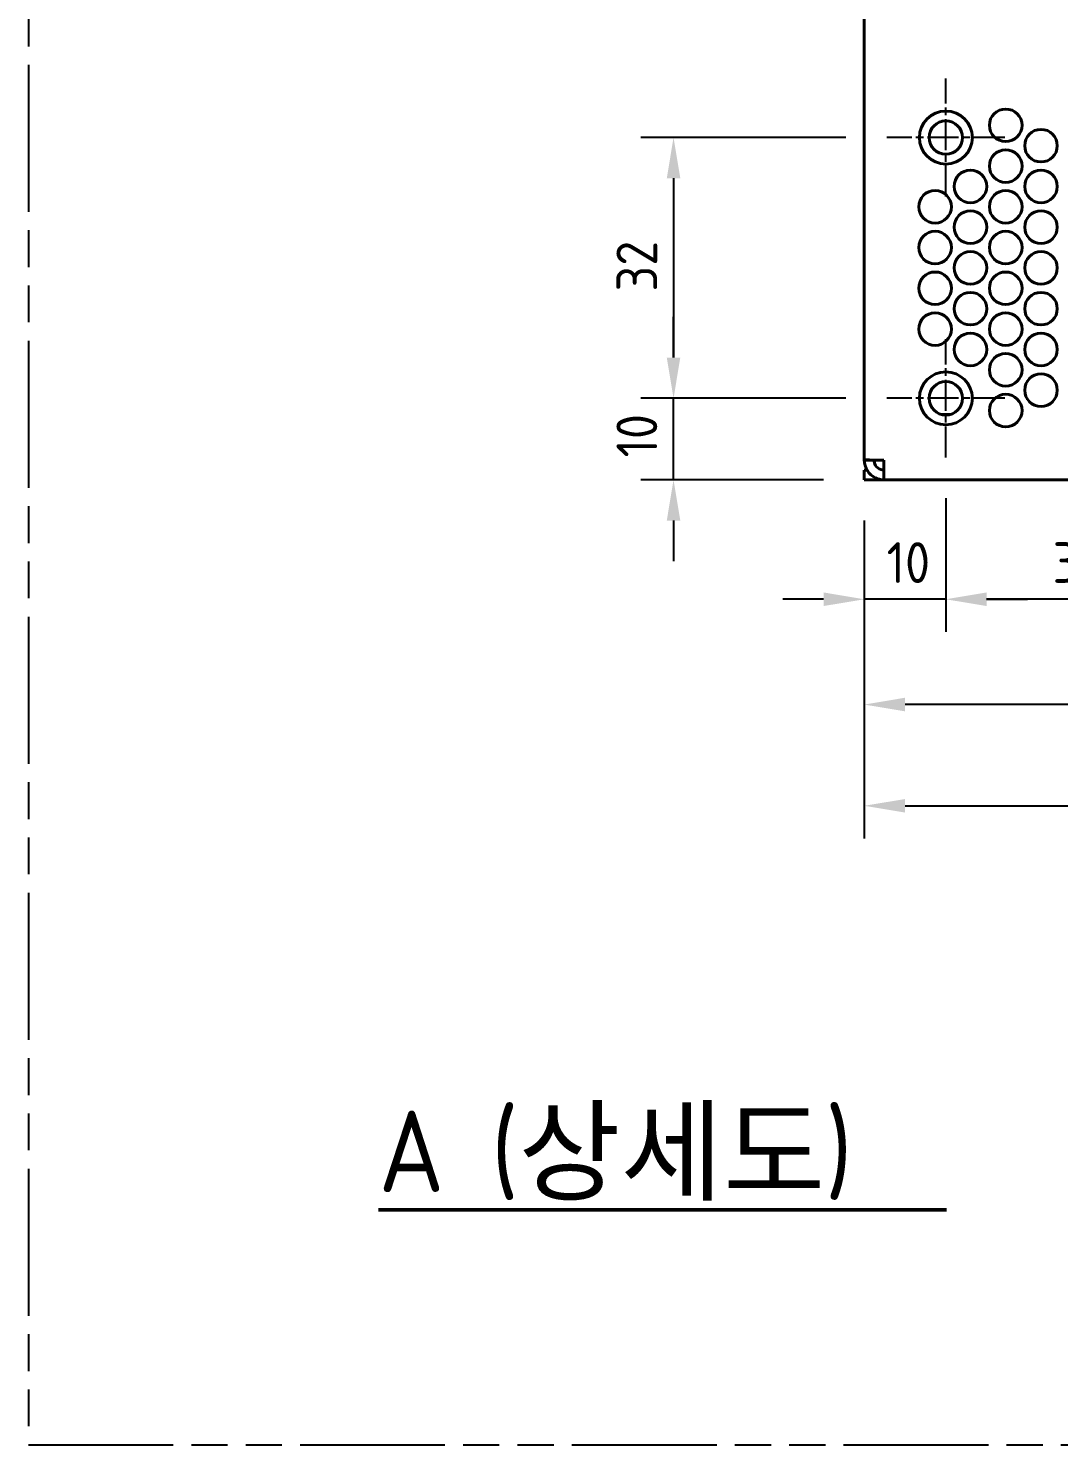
# Model space of a CAD drawing. Header units: millimetres. Extents: x 0 to 1188, y 0 to 840.
# Drawn here: x 432 to 558.3, y 365.2 to 539 of the extents above; entities that cross this region are included whole.
import ezdxf

# ---------------------------------------------------------------- set-up
doc = ezdxf.new("R2010")
doc.units = ezdxf.units.MM
doc.header["$LTSCALE"] = 2
doc.linetypes.add('CHAIN', pattern=[0.3543, 0.2362, -0.0295, 0.0591, -0.0295])
doc.linetypes.add('DOUBLE_DASH_CHAIN', pattern=[1.2403, 0.6614, -0.0827, 0.1654, -0.0827, 0.1654, -0.0827])
for name, color, linetype, lineweight in [('가시적인 것(ISO)', 3, 'Continuous', 40), ('기호(ISO)', 5, 'Continuous', 25), ('스케치 형상(ISO)', 3, 'Continuous', 25), ('중심 표식(ISO)', 1, 'Continuous', 25), ('치수(ISO)', 2, 'Continuous', 25)]:
    doc.layers.add(name, color=color, linetype=linetype, lineweight=lineweight)
doc.styles.add('치수 텍스트_PSTEK_POSCO', font='isocp.shx')
doc.styles.add('텍스트 스타일513', font='isocp.shx')
doc.dimstyles.new('치수_PSTEK_POSCO', dxfattribs={"dimscale": 2, "dimtxt": 2.5, "dimasz": 2.5, "dimexe": 2, "dimexo": 2.5, "dimgap": 1, "dimtad": 1, "dimrnd": 1e-08, "dimdsep": 46, "dimtxsty": '치수 텍스트_PSTEK_POSCO', "dimcen": 0.09, "dimdle": 10, "dimclrd": 7, "dimclre": 7, "dimclrt": 2, "dimadec": 1, "dimazin": 2, "dimtfac": 1, "dimtmove": 0, "dimatfit": 3, "dimfxl": 0, "dimtolj": 1, "dimlwd": -1, "dimlwe": -1, "dimarcsym": 0})

# ---------------------------------------------------------------- blocks, each defined once
blk = doc.blocks.new('*D40')
at = {"layer": 'Defpoints', "color": 0}
for p in [(544.51, 486.36), (576.51, 486.36), (544.51, 468.95)]:
    blk.add_point(p, dxfattribs=at)
at = {"layer": '치수(ISO)', "color": 7}
for p, q in [((544.51, 481.36), (544.51, 464.95)), ((576.51, 481.36), (576.51, 464.95)), ((571.51, 468.95), (549.51, 468.95))]:
    blk.add_line(p, q, dxfattribs=at)
for points in [[(549.51, 469.79), (549.51, 468.12), (544.51, 468.95)], [(571.51, 469.79), (571.51, 468.12), (576.51, 468.95)]]:
    blk.add_solid(points, dxfattribs=at)
at = {"layer": '치수(ISO)', "color": 2, "insert": (557.61, 473.45), "char_height": 5, "attachment_point": 4, "style": '치수 텍스트_PSTEK_POSCO'}
blk.add_mtext('\\A1;32', dxfattribs=at)
blk = doc.blocks.new('*D41')
at = {"layer": 'Defpoints', "color": 0}
for p in [(544.51, 486.36), (534.51, 483.61), (534.51, 468.95)]:
    blk.add_point(p, dxfattribs=at)
at = {"layer": '치수(ISO)', "color": 7}
for p, q in [((544.51, 481.36), (544.51, 464.95)), ((534.51, 478.61), (534.51, 464.95)), ((529.51, 468.95), (524.51, 468.95)), ((544.51, 468.95), (534.51, 468.95)), ((549.51, 468.95), (554.51, 468.95))]:
    blk.add_line(p, q, dxfattribs=at)
for points in [[(529.51, 469.79), (529.51, 468.12), (534.51, 468.95)], [(549.51, 469.79), (549.51, 468.12), (544.51, 468.95)]]:
    blk.add_solid(points, dxfattribs=at)
at = {"layer": '치수(ISO)', "color": 2, "insert": (537.26, 473.45), "char_height": 5, "attachment_point": 4, "style": '치수 텍스트_PSTEK_POSCO'}
blk.add_mtext('\\A1;10', dxfattribs=at)
blk = doc.blocks.new('*D42')
at = {"layer": 'Defpoints', "color": 0}
for p in [(607.51, 486.11), (534.51, 483.61), (534.51, 456.03)]:
    blk.add_point(p, dxfattribs=at)
at = {"layer": '치수(ISO)', "color": 7}
for p, q in [((607.51, 481.11), (607.51, 452.03)), ((534.51, 478.61), (534.51, 452.03)), ((602.51, 456.03), (539.51, 456.03))]:
    blk.add_line(p, q, dxfattribs=at)
for points in [[(539.51, 456.87), (539.51, 455.2), (534.51, 456.03)], [(602.51, 456.87), (602.51, 455.2), (607.51, 456.03)]]:
    blk.add_solid(points, dxfattribs=at)
at = {"layer": '치수(ISO)', "color": 2, "insert": (568.16, 460.53), "char_height": 5, "attachment_point": 4, "style": '치수 텍스트_PSTEK_POSCO'}
blk.add_mtext('\\A1;73', dxfattribs=at)
blk = doc.blocks.new('*D43')
at = {"layer": 'Defpoints', "color": 0}
for p in [(534.51, 483.61), (644.51, 483.61), (644.51, 443.61)]:
    blk.add_point(p, dxfattribs=at)
at = {"layer": '치수(ISO)', "color": 7}
for p, q in [((534.51, 478.61), (534.51, 439.61)), ((644.51, 478.61), (644.51, 439.61)), ((539.51, 443.61), (639.51, 443.61))]:
    blk.add_line(p, q, dxfattribs=at)
for points in [[(539.51, 444.44), (539.51, 442.78), (534.51, 443.61)], [(639.51, 444.44), (639.51, 442.78), (644.51, 443.61)]]:
    blk.add_solid(points, dxfattribs=at)
at = {"layer": '치수(ISO)', "color": 2, "insert": (586.01, 448.11), "char_height": 5, "attachment_point": 4, "style": '치수 텍스트_PSTEK_POSCO'}
blk.add_mtext('\\A1;110', dxfattribs=at)
blk = doc.blocks.new('*D83')
at = {"layer": 'Defpoints', "color": 0}
for p in [(511.12, 493.61), (537.26, 493.61), (534.51, 483.61)]:
    blk.add_point(p, dxfattribs=at)
at = {"layer": '치수(ISO)', "color": 7}
for p, q in [((511.12, 498.61), (511.12, 503.61)), ((532.26, 493.61), (507.12, 493.61)), ((511.12, 483.61), (511.12, 493.61)), ((529.51, 483.61), (507.12, 483.61)), ((511.12, 478.61), (511.12, 473.61))]:
    blk.add_line(p, q, dxfattribs=at)
for points in [[(510.29, 498.61), (511.95, 498.61), (511.12, 493.61)], [(510.29, 478.61), (511.95, 478.61), (511.12, 483.61)]]:
    blk.add_solid(points, dxfattribs=at)
at = {"layer": '치수(ISO)', "color": 2, "insert": (506.62, 486.36), "char_height": 5, "attachment_point": 4, "rotation": 90, "style": '치수 텍스트_PSTEK_POSCO'}
blk.add_mtext('\\A1;10', dxfattribs=at)
blk = doc.blocks.new('*D84')
at = {"layer": 'Defpoints', "color": 0}
for p in [(537.26, 525.61), (511.12, 493.61), (537.26, 493.61)]:
    blk.add_point(p, dxfattribs=at)
at = {"layer": '치수(ISO)', "color": 7}
for p, q in [((532.26, 525.61), (507.12, 525.61)), ((511.12, 520.61), (511.12, 498.61)), ((532.26, 493.61), (507.12, 493.61))]:
    blk.add_line(p, q, dxfattribs=at)
for points in [[(510.29, 520.61), (511.95, 520.61), (511.12, 525.61)], [(510.29, 498.61), (511.95, 498.61), (511.12, 493.61)]]:
    blk.add_solid(points, dxfattribs=at)
at = {"layer": '치수(ISO)', "color": 2, "insert": (506.62, 506.71), "char_height": 5, "attachment_point": 4, "rotation": 90, "style": '치수 텍스트_PSTEK_POSCO'}
blk.add_mtext('\\A1;32', dxfattribs=at)

msp = doc.modelspace()

# ---------------------------------------------------------------- linework, layer by layer
at = {"layer": '가시적인 것(ISO)'}
for p, q in [((534.512, 486.079), (534.512, 570.309)), ((544.062, 491.609), (544.962, 491.609)), ((534.512, 486.079), (534.512, 486.009)), ((535.712, 486.009), (534.512, 486.009)), ((535.712, 486.009), (535.712, 486.032)), ((536.912, 483.609), (536.912, 486.009)), ((534.833, 484.809), (534.512, 484.809)), ((534.512, 483.609), (534.512, 484.809)), ((536.912, 483.609), (534.512, 483.609)), ((642.112, 483.609), (536.912, 483.609))]:
    msp.add_line(p, q, dxfattribs=at)
for centre, radius in [((544.512, 525.609), 3.25), ((551.852, 527.109), 2), ((544.512, 525.609), 2.05), ((556.182, 524.609), 2), ((551.852, 522.109), 2), ((547.522, 519.609), 2), ((556.182, 519.609), 2), ((543.192, 517.109), 2), ((551.852, 517.109), 2), ((547.522, 514.609), 2), ((556.182, 514.609), 2), ((543.192, 512.109), 2), ((551.852, 512.109), 2), ((547.522, 509.609), 2), ((556.182, 509.609), 2), ((543.192, 507.109), 2), ((551.852, 507.109), 2), ((547.522, 504.609), 2), ((556.182, 504.609), 2), ((543.192, 502.109), 2), ((551.852, 502.109), 2), ((547.522, 499.609), 2), ((556.182, 499.609), 2), ((551.852, 497.109), 2), ((544.512, 493.609), 3.25), ((544.512, 493.609), 2.05), ((556.182, 494.609), 2), ((551.852, 492.109), 2)]:
    msp.add_circle(centre, radius, dxfattribs=at)
for points, knots in [([(536.912, 486.009), (536.012, 486.026), (535.135, 486.043), (534.746, 486.059), (534.593, 486.066), (534.512, 486.073), (534.512, 486.079)], [0, 0, 0, 0, 1.124989, 1.124989, 1.124989, 1.5707963, 1.5707963, 1.5707963, 1.5707963]), ([(534.512, 486.009), (534.512, 485.109), (535.065, 484.231), (535.877, 483.843), (536.199, 483.69), (536.555, 483.609), (536.912, 483.609)], [0, 0, 0, 0, 1.124989, 1.124989, 1.124989, 1.5707963, 1.5707963, 1.5707963, 1.5707963]), ([(536.912, 484.809), (536.377, 484.809), (535.868, 485.211), (535.744, 485.732), (535.723, 485.822), (535.712, 485.916), (535.712, 486.009)], [0, 0, 0, 0, 1.337845, 1.337845, 1.337845, 1.5707963, 1.5707963, 1.5707963, 1.5707963])]:
    msp.add_open_spline(points, degree=3, knots=knots, dxfattribs=at)
at = {"layer": '기호(ISO)', "color": 7, "lineweight": 50}
msp.add_line((474.941, 394.052), (544.583, 394.052), dxfattribs=at)
at = {"layer": '스케치 형상(ISO)', "color": 6, "linetype": 'DOUBLE_DASH_CHAIN', "ltscale": 13.651709}
msp.add_line((431.999, 636.133), (431.999, 365.217), dxfattribs=at)
at = {"layer": '스케치 형상(ISO)', "color": 6, "linetype": 'DOUBLE_DASH_CHAIN', "ltscale": 13.43326}
msp.add_line((431.999, 365.217), (1065.128, 365.217), dxfattribs=at)
at = {"layer": '중심 표식(ISO)', "linetype": 'CHAIN', "ltscale": 8.056153}
for p, q in [((544.512, 518.359), (544.512, 532.859)), ((551.762, 525.609), (537.262, 525.609)), ((544.512, 486.359), (544.512, 500.859)), ((551.762, 493.609), (537.262, 493.609))]:
    msp.add_line(p, q, dxfattribs=at)

# ---------------------------------------------------------------- texts
at = {"layer": '기호(ISO)', "color": 7, "insert": (474.941, 395.158), "char_height": 10, "attachment_point": 7, "style": '텍스트 스타일513'}
msp.add_mtext('A (상세도)', dxfattribs=at)

# ---------------------------------------------------------------- dimensions: what is measured, and where the dimension line sits
at = {"layer": '치수(ISO)', "color": 7}
for base, p1, p2, angle, override, picture, middle in [((511.121, 493.609), (537.262, 525.609), (537.262, 493.609), 90, {"dimdec": 2, "dimtp": 0, "dimtm": 0, "dimtdec": 2, "dimtofl": 0, "dimatfit": 1}, '*D84', (511.121, 509.609)), ((511.121, 493.609), (534.512, 483.609), (537.262, 493.609), 90, {"dimdec": 2, "dimtp": 0, "dimtm": 0, "dimtdec": 2, "dimtofl": 1, "dimatfit": 1}, '*D83', (511.121, 488.609)), ((644.512, 443.609), (534.512, 483.609), (644.512, 483.609), 180, {"dimdec": 2, "dimtp": 0, "dimtm": 0, "dimtdec": 2, "dimtofl": 0, "dimatfit": 1}, '*D43', (589.512, 443.609))]:
    dim = msp.add_linear_dim(base=base, p1=p1, p2=p2, angle=angle, dimstyle='치수_PSTEK_POSCO', override=override, dxfattribs=at)
    dim.commit()
    dim.dimension.update_dxf_attribs({"geometry": picture, "text_midpoint": middle, "dimtype": 160})
for base, p1, p2, override, picture, middle in [((534.512, 468.954), (544.512, 486.359), (534.512, 483.609), {"dimdec": 2, "dimtp": 0, "dimtm": 0, "dimtdec": 2, "dimtofl": 1, "dimatfit": 1}, '*D41', (539.512, 468.954)), ((534.512, 456.033), (607.512, 486.109), (534.512, 483.609), {"dimdec": 2, "dimtp": 0, "dimtm": 0, "dimtdec": 2, "dimtofl": 0, "dimatfit": 1}, '*D42', (571.012, 456.033)), ((544.512, 468.954), (576.512, 486.359), (544.512, 486.359), {"dimdec": 2, "dimtp": 0, "dimtm": 0, "dimtdec": 2, "dimtofl": 0, "dimatfit": 1}, '*D40', (560.512, 468.954))]:
    dim = msp.add_linear_dim(base=base, p1=p1, p2=p2, dimstyle='치수_PSTEK_POSCO', override=override, dxfattribs=at)
    dim.commit()
    dim.dimension.update_dxf_attribs({"geometry": picture, "text_midpoint": middle, "dimtype": 160})

doc.saveas('drawing.dxf')
